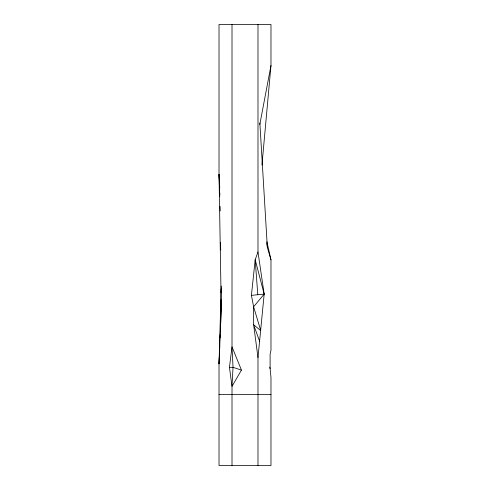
<?xml version="1.0" encoding="UTF-8"?>
<svg xmlns="http://www.w3.org/2000/svg" width="490" height="490" viewBox="0 0 490 490"><rect width="100%" height="100%" fill="white"/><g stroke="black" fill="none" stroke-linecap="round" stroke-linejoin="round"><path stroke-width="0.73" d="M221.211 299.666L220.77 302.575L220.561 327.957L221.241 301.319M220.5 320.907L220.77 302.575M266.885 241.723L270.982 259.853L270.982 350.197L270.1 354.264L270.1 368.596L270.982 377.38L270.982 465.5L219.018 465.5L219.018 363.911L221.407 305.037M221.241 286.05L219.018 363.911L219.269 357.902M259.81 124.478L270.982 65.501L270.982 24.5L219.018 24.5L219.018 174.336L221.315 310.354M219.398 354.901L219.771 345.891M220.114 337.628L220.243 334.621M221.051 292.744L221.217 288.971M261.954 165.081L270.982 65.501M257.991 465.5L257.991 357.565L264.171 294.11L257.991 251.989L257.991 24.5M257.795 294.729L255.186 259.712L264.171 294.11L253.612 306.789L253.612 324.711L260.784 330.67L253.612 306.789L251.419 295.354L255.186 259.712L257.991 251.989M232.009 465.5L232.009 386.365L229.449 367.335L232.009 346.846L232.009 24.5M241.448 370.091L232.009 386.365L233.032 367.335L232.009 346.846L241.448 370.091L233.032 367.335L229.449 367.335M251.419 295.354L264.171 294.11M219.018 394.517L270.982 394.517M259.761 341.677L253.612 324.711L257.991 357.565M266.836 243.156L267.362 247.487L270.982 259.853M269.757 367.108L270.1 368.596M219.783 194.126L219.532 190.353L219.765 194.916M259.853 122.953L267.362 247.487M220.304 242.513L220.757 249.98M219.269 178.881L219.018 174.336L219.759 196.459M219.44 181.906L219.777 187.958M220.09 206.376L220.243 210.951"/></g></svg>
